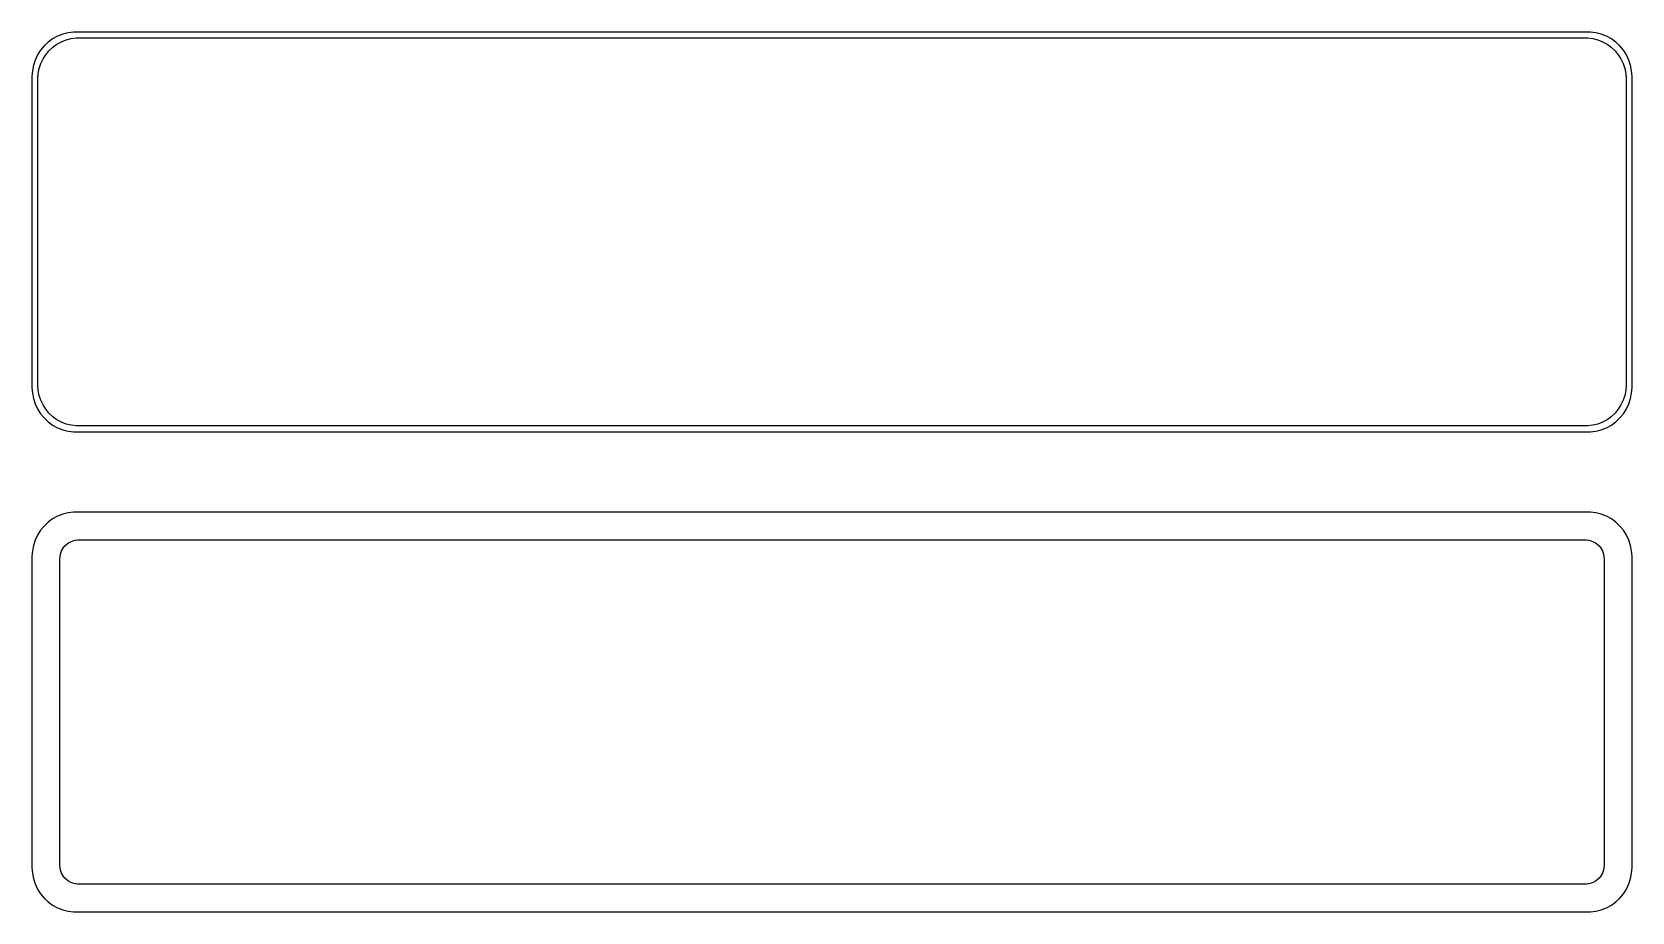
# Model space of a CAD drawing. Header units: metres. Extents: x -90 to 90, y 86 to 184.
import ezdxf

# ---------------------------------------------------------------- set-up
doc = ezdxf.new("R2010")
doc.units = ezdxf.units.M

msp = doc.modelspace()

# ---------------------------------------------------------------- linework, layer by layer
for p, q in [((-87.6791, 183.722), (-88.1871, 183.353)), ((-87.1289, 184.024), (-87.6791, 183.722)), ((-86.5451, 184.255), (-87.1289, 184.024)), ((-86.6994, 183.393), (-86.1648, 183.604)), ((-85.9369, 184.411), (-86.5451, 184.255)), ((-86.1648, 183.604), (-85.6079, 183.747)), ((-85.3139, 184.49), (-85.9369, 184.411)), ((-85.6079, 183.747), (-85.0375, 183.819)), ((85.3139, 184.49), (-85.3139, 184.49)), ((-85.0375, 183.819), (85.0375, 183.819)), ((85.0375, 183.819), (85.6079, 183.747)), ((85.9369, 184.411), (85.3139, 184.49)), ((85.6079, 183.747), (86.1648, 183.604)), ((86.5451, 184.255), (85.9369, 184.411)), ((86.1648, 183.604), (86.6994, 183.393)), ((87.1289, 184.024), (86.5451, 184.255)), ((87.6791, 183.722), (87.1289, 184.024)), ((88.1871, 183.353), (87.6791, 183.722)), ((-89.3815, 181.909), (-89.6489, 181.341)), ((-89.0451, 182.439), (-89.3815, 181.909)), ((-88.6448, 182.923), (-89.0451, 182.439)), ((-88.7621, 181.456), (-88.454, 181.941)), ((-88.1871, 183.353), (-88.6448, 182.923)), ((-88.454, 181.941), (-88.0875, 182.384)), ((-88.0875, 182.384), (-87.6684, 182.778)), ((-87.6684, 182.778), (-87.2032, 183.116)), ((-87.2032, 183.116), (-86.6994, 183.393)), ((86.6994, 183.393), (87.2032, 183.116)), ((87.2032, 183.116), (87.6684, 182.778)), ((87.6684, 182.778), (88.0875, 182.384)), ((88.0875, 182.384), (88.454, 181.941)), ((88.6448, 182.923), (88.1871, 183.353)), ((88.454, 181.941), (88.7621, 181.456)), ((89.0451, 182.439), (88.6448, 182.923)), ((89.3815, 181.909), (89.0451, 182.439)), ((89.6489, 181.341), (89.3815, 181.909)), ((-89.9606, 180.127), (-90, 179.5)), ((-89.8429, 180.743), (-89.9606, 180.127)), ((-89.6489, 181.341), (-89.8429, 180.743)), ((-89.2923, 179.824), (-89.1846, 180.389)), ((-89.1846, 180.389), (-89.0069, 180.935)), ((-89.0069, 180.935), (-88.7621, 181.456)), ((88.7621, 181.456), (89.0069, 180.935)), ((89.0069, 180.935), (89.1846, 180.389)), ((89.1846, 180.389), (89.2923, 179.824)), ((89.8429, 180.743), (89.6489, 181.341)), ((89.9606, 180.127), (89.8429, 180.743)), ((90, 179.5), (89.9606, 180.127)), ((-90, 179.5), (-90, 144.5)), ((-89.3284, 179.25), (-89.2923, 179.824)), ((-89.3284, 144.75), (-89.3284, 179.25)), ((89.2923, 179.824), (89.3284, 179.25)), ((89.3284, 179.25), (89.3284, 144.75)), ((90, 144.5), (90, 179.5)), ((-90, 144.5), (-89.9606, 143.873)), ((-89.2923, 144.176), (-89.3284, 144.75)), ((-89.1846, 143.611), (-89.2923, 144.176)), ((89.2923, 144.176), (89.1846, 143.611)), ((89.3284, 144.75), (89.2923, 144.176)), ((89.9606, 143.873), (90, 144.5)), ((-89.9606, 143.873), (-89.8429, 143.257)), ((-89.8429, 143.257), (-89.6489, 142.659)), ((-89.6489, 142.659), (-89.3815, 142.091)), ((-89.0069, 143.065), (-89.1846, 143.611)), ((-88.7621, 142.544), (-89.0069, 143.065)), ((-88.454, 142.059), (-88.7621, 142.544)), ((88.7621, 142.544), (88.454, 142.059)), ((89.0069, 143.065), (88.7621, 142.544)), ((89.1846, 143.611), (89.0069, 143.065)), ((89.3815, 142.091), (89.6489, 142.659)), ((89.6489, 142.659), (89.8429, 143.257)), ((89.8429, 143.257), (89.9606, 143.873)), ((-89.3815, 142.091), (-89.0451, 141.561)), ((-89.0451, 141.561), (-88.6448, 141.077)), ((-88.6448, 141.077), (-88.1871, 140.647)), ((-88.0875, 141.616), (-88.454, 142.059)), ((-88.1871, 140.647), (-87.6791, 140.278)), ((-87.6684, 141.222), (-88.0875, 141.616)), ((-87.2032, 140.884), (-87.6684, 141.222)), ((-86.6994, 140.607), (-87.2032, 140.884)), ((-86.1648, 140.396), (-86.6994, 140.607)), ((86.6994, 140.607), (86.1648, 140.396)), ((87.2032, 140.884), (86.6994, 140.607)), ((87.6684, 141.222), (87.2032, 140.884)), ((88.0875, 141.616), (87.6684, 141.222)), ((87.6791, 140.278), (88.1871, 140.647)), ((88.454, 142.059), (88.0875, 141.616)), ((88.1871, 140.647), (88.6448, 141.077)), ((88.6448, 141.077), (89.0451, 141.561)), ((89.0451, 141.561), (89.3815, 142.091)), ((-87.6791, 140.278), (-87.1289, 139.976)), ((-87.1289, 139.976), (-86.5451, 139.745)), ((-86.5451, 139.745), (-85.9369, 139.589)), ((-85.6079, 140.253), (-86.1648, 140.396)), ((-85.9369, 139.589), (-85.3139, 139.51)), ((-85.0375, 140.181), (-85.6079, 140.253)), ((-85.3139, 139.51), (85.3139, 139.51)), ((85.0375, 140.181), (-85.0375, 140.181)), ((85.6079, 140.253), (85.0375, 140.181)), ((85.3139, 139.51), (85.9369, 139.589)), ((86.1648, 140.396), (85.6079, 140.253)), ((85.9369, 139.589), (86.5451, 139.745)), ((86.5451, 139.745), (87.1289, 139.976)), ((87.1289, 139.976), (87.6791, 140.278)), ((-87.6791, 129.722), (-88.1871, 129.353)), ((-87.1289, 130.024), (-87.6791, 129.722)), ((-86.5451, 130.255), (-87.1289, 130.024)), ((-85.9369, 130.411), (-86.5451, 130.255)), ((-85.3139, 130.49), (-85.9369, 130.411)), ((85.3139, 130.49), (-85.3139, 130.49)), ((85.9369, 130.411), (85.3139, 130.49)), ((86.5451, 130.255), (85.9369, 130.411)), ((87.1289, 130.024), (86.5451, 130.255)), ((87.6791, 129.722), (87.1289, 130.024)), ((88.1871, 129.353), (87.6791, 129.722)), ((-89.3815, 127.909), (-89.6489, 127.341)), ((-89.0451, 128.439), (-89.3815, 127.909)), ((-88.6448, 128.923), (-89.0451, 128.439)), ((-88.1871, 129.353), (-88.6448, 128.923)), ((88.6448, 128.923), (88.1871, 129.353)), ((89.0451, 128.439), (88.6448, 128.923)), ((89.3815, 127.909), (89.0451, 128.439)), ((89.6489, 127.341), (89.3815, 127.909)), ((-89.9606, 126.127), (-90, 125.5)), ((-89.8429, 126.743), (-89.9606, 126.127)), ((-89.6489, 127.341), (-89.8429, 126.743)), ((-86.7934, 125.775), (-86.7115, 126.027)), ((-86.7115, 126.027), (-86.5987, 126.266)), ((-86.5987, 126.266), (-86.4567, 126.49)), ((-86.4567, 126.49), (-86.2879, 126.694)), ((-86.2879, 126.694), (-86.0947, 126.875)), ((-86.0947, 126.875), (-85.8804, 127.031)), ((-85.8804, 127.031), (-85.6482, 127.159)), ((-85.6482, 127.159), (-85.4019, 127.256)), ((-85.4019, 127.256), (-85.1453, 127.322)), ((-85.1453, 127.322), (-84.8825, 127.355)), ((-84.8825, 127.355), (84.8825, 127.355)), ((84.8825, 127.355), (85.1453, 127.322)), ((85.1453, 127.322), (85.4019, 127.256)), ((85.4019, 127.256), (85.6482, 127.159)), ((85.6482, 127.159), (85.8804, 127.031)), ((85.8804, 127.031), (86.0947, 126.875)), ((86.0947, 126.875), (86.2879, 126.694)), ((86.2879, 126.694), (86.4567, 126.49)), ((86.4567, 126.49), (86.5987, 126.266)), ((86.5987, 126.266), (86.7115, 126.027)), ((86.7115, 126.027), (86.7934, 125.775)), ((89.8429, 126.743), (89.6489, 127.341)), ((89.9606, 126.127), (89.8429, 126.743)), ((90, 125.5), (89.9606, 126.127)), ((-90, 125.5), (-90, 90.5)), ((-86.8596, 125.25), (-86.843, 125.514)), ((-86.8596, 90.75), (-86.8596, 125.25)), ((-86.843, 125.514), (-86.7934, 125.775)), ((86.7934, 125.775), (86.843, 125.514)), ((86.843, 125.514), (86.8596, 125.25)), ((86.8596, 125.25), (86.8596, 90.75)), ((90, 90.5), (90, 125.5)), ((-90, 90.5), (-89.9606, 89.8733)), ((-86.843, 90.4856), (-86.8596, 90.75)), ((-86.7934, 90.2254), (-86.843, 90.4856)), ((-86.7115, 89.9734), (-86.7934, 90.2254)), ((86.7934, 90.2254), (86.7115, 89.9734)), ((86.843, 90.4856), (86.7934, 90.2254)), ((86.8596, 90.75), (86.843, 90.4856)), ((89.9606, 89.8733), (90, 90.5)), ((-89.9606, 89.8733), (-89.8429, 89.2566)), ((-89.8429, 89.2566), (-89.6489, 88.6594)), ((-89.6489, 88.6594), (-89.3815, 88.0912)), ((-86.5987, 89.7337), (-86.7115, 89.9734)), ((-86.4567, 89.51), (-86.5987, 89.7337)), ((-86.2879, 89.3059), (-86.4567, 89.51)), ((-86.0947, 89.1245), (-86.2879, 89.3059)), ((-85.8804, 88.9688), (-86.0947, 89.1245)), ((-85.6482, 88.8412), (-85.8804, 88.9688)), ((-85.4019, 88.7436), (-85.6482, 88.8412)), ((-85.1453, 88.6777), (-85.4019, 88.7436)), ((-84.8825, 88.6445), (-85.1453, 88.6777)), ((84.8825, 88.6445), (-84.8825, 88.6445)), ((85.1453, 88.6777), (84.8825, 88.6445)), ((85.4019, 88.7436), (85.1453, 88.6777)), ((85.6482, 88.8412), (85.4019, 88.7436)), ((85.8804, 88.9688), (85.6482, 88.8412)), ((86.0947, 89.1245), (85.8804, 88.9688)), ((86.2879, 89.3059), (86.0947, 89.1245)), ((86.4567, 89.51), (86.2879, 89.3059)), ((86.5987, 89.7337), (86.4567, 89.51)), ((86.7115, 89.9734), (86.5987, 89.7337)), ((89.3815, 88.0912), (89.6489, 88.6594)), ((89.6489, 88.6594), (89.8429, 89.2566)), ((89.8429, 89.2566), (89.9606, 89.8733)), ((-89.3815, 88.0912), (-89.0451, 87.5611)), ((-89.0451, 87.5611), (-88.6448, 87.0773)), ((-88.6448, 87.0773), (-88.1871, 86.6474)), ((-88.1871, 86.6474), (-87.6791, 86.2784)), ((87.6791, 86.2784), (88.1871, 86.6474)), ((88.1871, 86.6474), (88.6448, 87.0773)), ((88.6448, 87.0773), (89.0451, 87.5611)), ((89.0451, 87.5611), (89.3815, 88.0912)), ((-87.6791, 86.2784), (-87.1289, 85.9759)), ((-87.1289, 85.9759), (-86.5451, 85.7447)), ((-86.5451, 85.7447), (-85.9369, 85.5886)), ((-85.9369, 85.5886), (-85.3139, 85.5099)), ((-85.3139, 85.5099), (85.3139, 85.5099)), ((85.3139, 85.5099), (85.9369, 85.5886)), ((85.9369, 85.5886), (86.5451, 85.7447)), ((86.5451, 85.7447), (87.1289, 85.9759)), ((87.1289, 85.9759), (87.6791, 86.2784))]:
    msp.add_line(p, q)

doc.saveas('drawing.dxf')
